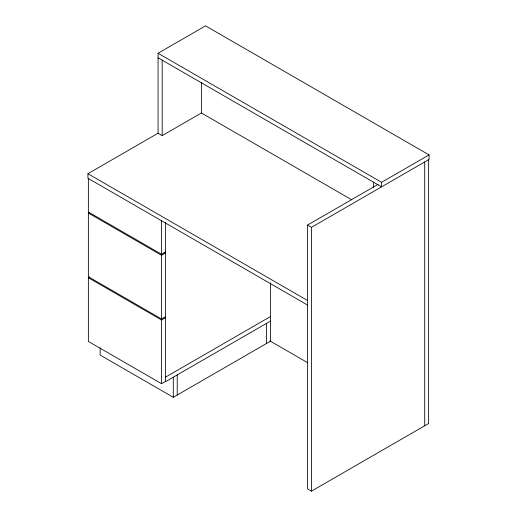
<?xml version="1.0" encoding="UTF-8"?>
<svg xmlns="http://www.w3.org/2000/svg" width="517" height="517" viewBox="0 0 517 517"><rect width="100%" height="100%" fill="white"/><g stroke="black" fill="none" stroke-linecap="round" stroke-linejoin="round"><path stroke-width="0.78" d="M201.397 82.494L201.397 112.99L162.196 135.628L158.06 133.237L158.06 53.264L205.54 25.85L429.071 154.906L429.071 159.436L311.46 227.338L307.544 225.069L307.544 488.888L311.46 491.15L428.638 423.501L428.638 159.682M307.544 305.049L87.929 178.255L87.929 173.725L158.26 133.121M165.466 316.721L161.543 318.983L88.362 276.737L88.362 213.03L89.667 212.28M165.466 381.43L161.543 383.692L88.362 341.44L88.362 277.739L89.667 276.989M88.362 178.507L88.362 212.028L161.543 254.28L165.466 252.012M88.362 213.03L161.543 255.282L165.466 253.02L164.07 252.212M307.544 225.069L378.153 184.304M158.06 53.264L381.591 182.32L429.071 154.906M88.362 277.739L161.543 319.991L165.466 317.729M165.466 377.184L270.443 316.572M270.443 321.102L165.466 381.708L165.466 222.484M100.124 347.812L100.124 355.05L173.305 397.302L270.443 341.22L270.443 282.741M158.06 57.788L381.591 186.844L381.591 182.32M201.456 113.023L351.831 199.84M87.929 173.725L307.544 300.519M270.003 340.968L307.77 362.772M424.716 161.95L424.716 425.762M373.532 182.191L373.532 187.813M311.46 227.338L311.46 491.15M266.52 323.364L266.52 343.482M177.221 374.922L177.221 395.04M173.305 377.184L173.305 397.302M162.196 60.179L162.196 135.628M161.543 220.753L161.543 254.28M161.543 255.282L161.543 318.983M161.543 319.991L161.543 383.692"/></g></svg>
